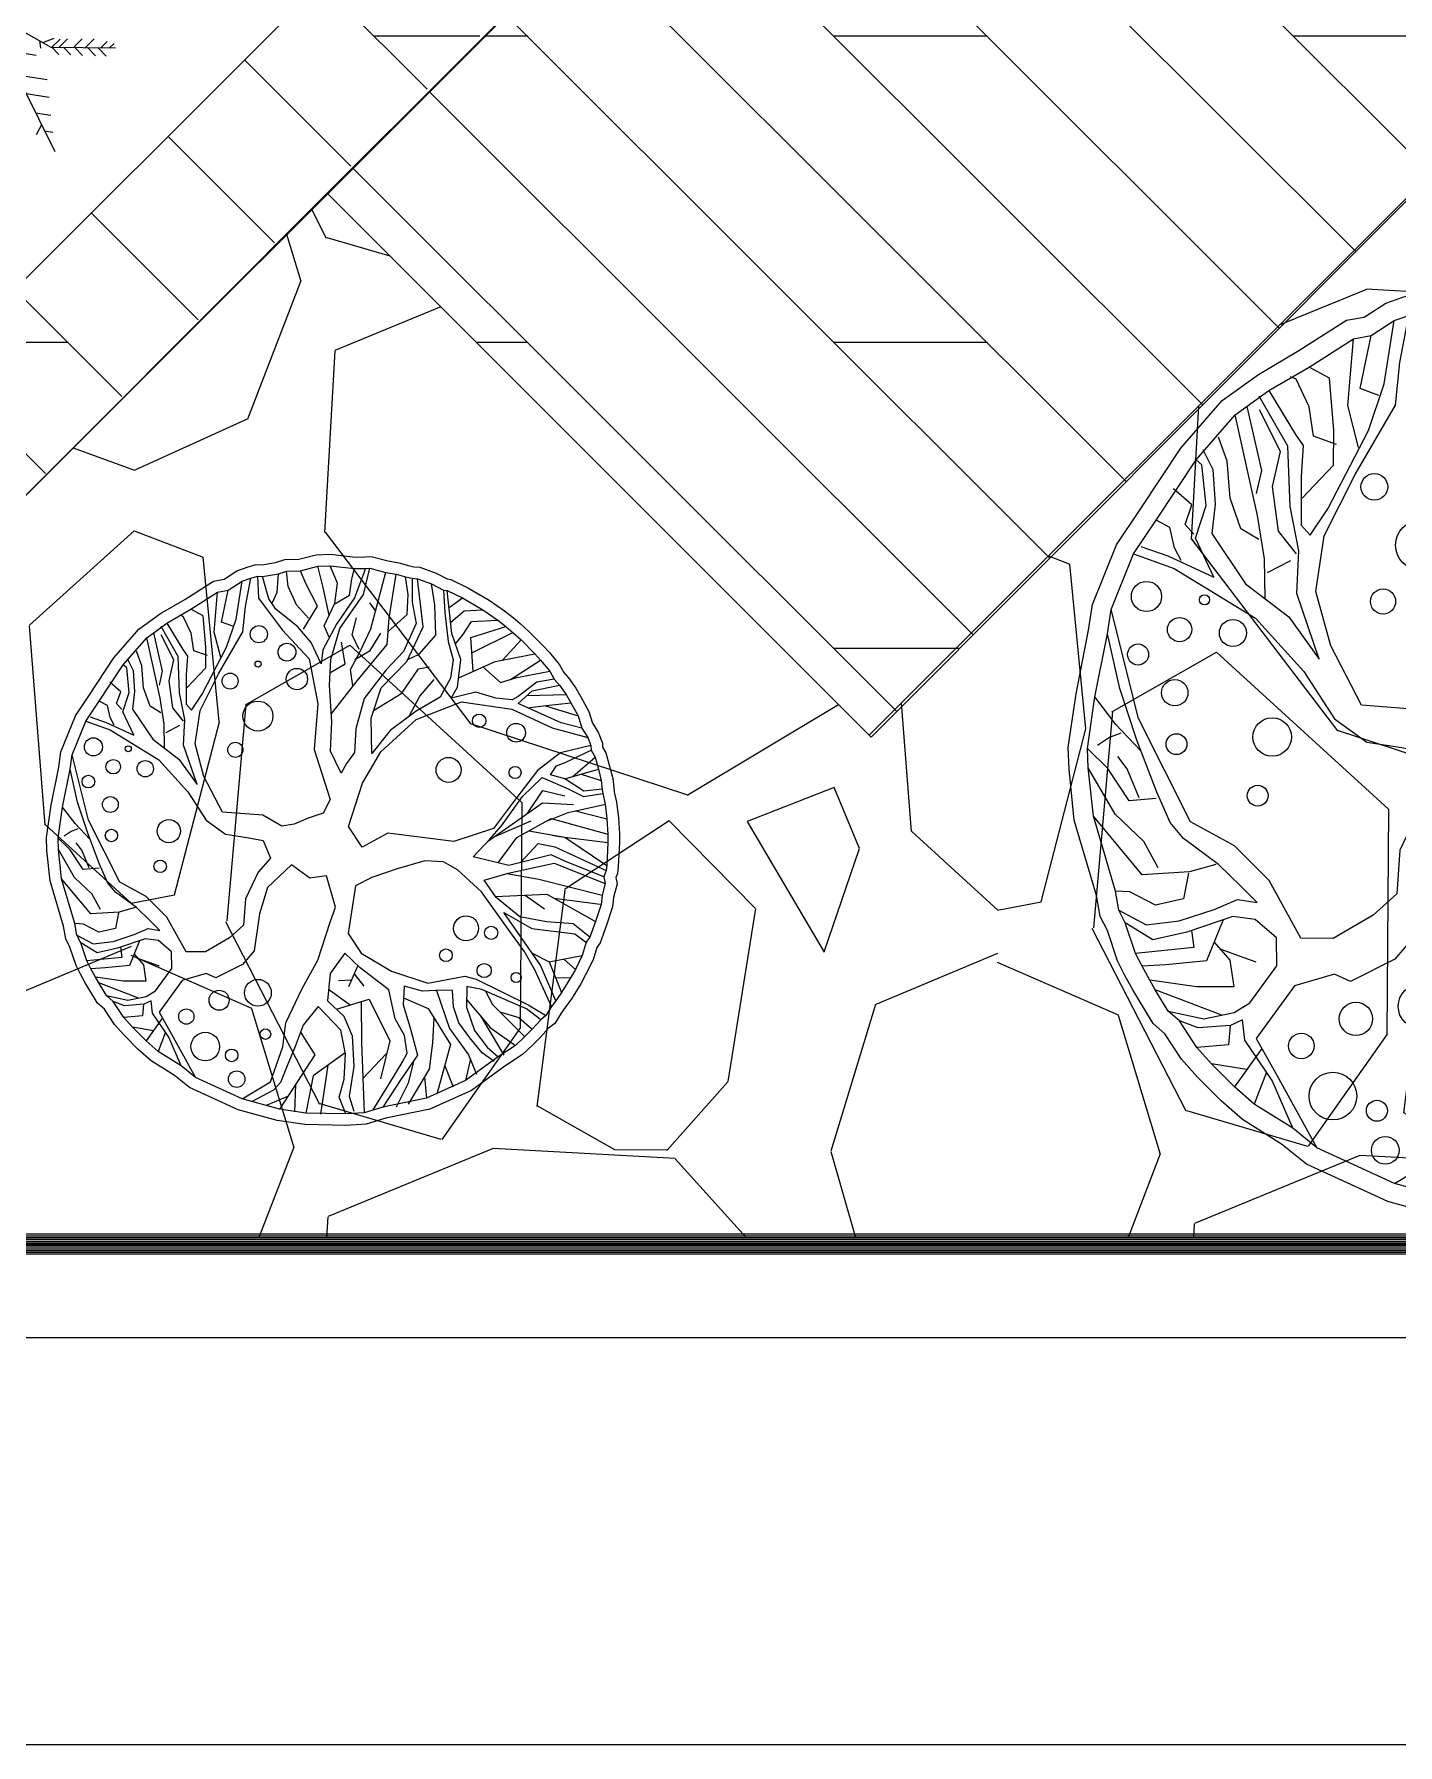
# Model space of a CAD drawing. Extents: x 58467 to 79089, y -33726 to -17391.
# Drawn here: x 75537.6 to 75617.5, y -21353 to -21252.6 of the extents above; entities that cross this region are included whole.
import ezdxf

# ---------------------------------------------------------------- set-up
doc = ezdxf.new("R2010")
doc.units = 0
doc.header["$LTSCALE"] = 100
doc.linetypes.add('HIDDEN2', pattern=[0.1875, 0.125, -0.0625])
for name, color, linetype in [('3-cam', 4, 'Continuous'), ('BA_elev4', 252, 'Continuous'), ('BA_env_landscp', 84, 'Continuous'), ('BA_mat_timber', 44, 'Continuous'), ('DTR', 24, 'Continuous'), ('Kompozit', 122, 'Continuous')]:
    doc.layers.add(name, color=color, linetype=linetype)
pattern_1 = [(135.014626, (32883.7307, 12448.2046), (-4.4889817, -4.49127415), []), (180.014626, (32883.73, 12448.205), (0.004585, -17.9604994), [8.980256, -17.960512])]

# ---------------------------------------------------------------- blocks, each defined once
blk = doc.blocks.new('A$C56216D09')
at = {"layer": '3-cam'}
for p, q in [((2046.01, -2688.48, 1.31), (703.98, -2688.48, 1.31)), ((703.5, -2689.63, 1.31), (2046.01, -2689.63, 1.31)), ((703.71, -2689.13, 1.31), (2045.96, -2689.13, 1.31)), ((703.77, -2688.98, 1.31), (2045.96, -2688.98, 1.31))]:
    blk.add_line(p, q, dxfattribs=at)
at = {"layer": '3-cam', "color": 1, "linetype": 'HIDDEN2', "ltscale": 5, "const_width": 0.152, "elevation": 1.31}
blk.add_lwpolyline([(703.74, -2689.06), (2045.96, -2689.06)], dxfattribs=at)
at = {"layer": 'DTR', "color": 252}
for p, q in [((703.9, -2688.68, 1.31), (2046.01, -2688.68, 1.31)), ((703.94, -2688.58, 1.31), (2046.01, -2688.58, 1.31)), ((703.54, -2689.53, 1.31), (2046.01, -2689.53, 1.31)), ((703.59, -2689.43, 1.31), (2046.01, -2689.43, 1.31)), ((703.63, -2689.33, 1.31), (2046.01, -2689.33, 1.31)), ((703.67, -2689.23, 1.31), (2046.01, -2689.23, 1.31)), ((703.81, -2688.88, 1.31), (2046.01, -2688.88, 1.31)), ((703.86, -2688.78, 1.31), (2046.01, -2688.78, 1.31))]:
    blk.add_line(p, q, dxfattribs=at)
at = {"layer": 'Kompozit', "elevation": 1.31}
for points in [[(92.26, -341.61), (104.14, -341.61), (103.94, -2132.48), (690.1, -2718.42), (2061.01, -2718.42), (2061.01, -2671.53)], [(127.84, -341.61), (127.84, -2122.71), (700.13, -2694.53), (2046.01, -2694.53), (2046.01, -2671.53)]]:
    blk.add_lwpolyline(points, dxfattribs=at)
blk = doc.blocks.new('MAVİ SEDİR')
for p, q in [((216047.8, 56268.6), (216078.1, 56298.1)), ((216064, 56284.3), (216064, 56292.4)), ((216070, 56290.1), (216077.6, 56289.9)), ((216071.2, 56291.3), (216071.2, 56297.2)), ((216075.3, 56295.3), (216075.3, 56299.5)), ((216051.8, 56272.4), (216051.8, 56280.1)), ((216058.4, 56278.9), (216058.5, 56286.8)), ((216059, 56279.5), (216066.2, 56279.3)), ((216065, 56285.3), (216072.4, 56285.1)), ((215999.9, 56255.3), (216047.8, 56268.6)), ((216042, 56267), (216045.2, 56274.3)), ((216048.3, 56269.1), (216048.4, 56276.6)), ((216048.3, 56269.1), (216055, 56268.9)), ((216053.7, 56274.3), (216060.6, 56274.2)), ((216027.8, 56245.9), (216044.7, 56258.1)), ((216039.5, 56266.3), (216043.6, 56263.4)), ((216044.9, 56240.1), (216061.2, 56251.9)), ((216057.9, 56235.7), (216070.2, 56244.6)), ((216071.1, 56231.2), (216079.3, 56237.2)), ((216079.4, 56228.5), (216081.5, 56221.3)), ((216083.5, 56227), (216088, 56230.2))]:
    blk.add_line(p, q)
blk.add_lwpolyline([(215733.4, 56289.9), (215942.3, 56274.7), (216097.8, 56222.2)])
blk = doc.blocks.new('buxus')
at = {"linetype": 'Continuous'}
for p, q in [((2909.65, 24934.95), (2909.49, 24936.44)), ((2911.36, 24935.23), (2910.85, 24936.49)), ((2913.06, 24934.84), (2912.54, 24936.93)), ((2914.46, 24935.27), (2913.75, 24936.98)), ((2915.85, 24935.7), (2916.12, 24936.69)), ((2917.18, 24936.72), (2916.12, 24933.83)), ((2916.99, 24934.16), (2917.62, 24936.74)), ((2904.55, 24931.75), (2905.14, 24935.46)), ((2905.47, 24932.99), (2905.99, 24935.75)), ((2906.63, 24935.94), (2906.75, 24933.79)), ((2907.74, 24933.75), (2907.13, 24935.91)), ((2908.58, 24934.38), (2908.69, 24936.19)), ((2915.64, 24934.11), (2915.85, 24935.7)), ((2917.73, 24930.8), (2919.18, 24936.35)), ((2919.5, 24931.85), (2920.18, 24936.16)), ((2921.38, 24934.17), (2921.12, 24935.89)), ((2921.74, 24935.76), (2921.76, 24933.43)), ((2922.84, 24930.99), (2922.27, 24935.71)), ((2902.42, 24930.47), (2902.75, 24934.39)), ((2903.14, 24931.47), (2903.79, 24934.58)), ((2910.44, 24933.17), (2909.65, 24934.95)), ((2912.5, 24933.02), (2911.36, 24935.23)), ((2913.65, 24932.16), (2913.06, 24934.84)), ((2914.21, 24933.31), (2914.46, 24935.27)), ((2923.98, 24933.14), (2923.64, 24935.21)), ((2924.81, 24934.59), (2924.96, 24932.42)), ((2925.64, 24930.34), (2925.19, 24934.54)), ((2906.75, 24933.79), (2909.04, 24930.71)), ((2908.45, 24932.72), (2907.74, 24933.75)), ((2908.09, 24933.31), (2908.58, 24934.38)), ((2914.14, 24933.23), (2915.64, 24934.11)), ((2916.12, 24933.83), (2914.35, 24931.28)), ((2914.7, 24930.84), (2916.99, 24934.16)), ((2921.28, 24932.21), (2921.38, 24934.17)), ((2921.76, 24933.43), (2922.13, 24931.34)), ((2925.37, 24932.88), (2926.67, 24933.83)), ((2901.34, 24932.08), (2900.14, 24932.72)), ((2905.21, 24930.5), (2905.47, 24932.99)), ((2910.6, 24930.99), (2908.45, 24932.72)), ((2911.64, 24931.86), (2910.44, 24933.17)), ((2911.15, 24930.79), (2912.5, 24933.02)), ((2913.16, 24931.09), (2914.21, 24933.31)), ((2918.22, 24932.55), (2917.61, 24933.35)), ((2924.06, 24930.2), (2923.98, 24933.14)), ((2924.96, 24932.42), (2925.26, 24929.57)), ((2925.52, 24931.45), (2926.84, 24932.56)), ((2926.84, 24932.56), (2928.67, 24932.65)), ((2899.38, 24932.01), (2899.06, 24932.15)), ((2900.15, 24930.39), (2899.38, 24932.01)), ((2901.59, 24929.01), (2901.34, 24932.08)), ((2904.24, 24931.06), (2903.14, 24931.47)), ((2903.63, 24929.01), (2904.55, 24931.75)), ((2915.9, 24930.21), (2916.33, 24931.88)), ((2919.32, 24929.28), (2919.5, 24931.85)), ((2919.35, 24930.48), (2921.28, 24932.21)), ((2926.71, 24930.23), (2927.55, 24931.54)), ((2927.55, 24931.54), (2930.11, 24931.64)), ((2897.37, 24926.67), (2896.52, 24930.41)), ((2898.89, 24928.09), (2897.22, 24931.03)), ((2897.78, 24931.35), (2899.34, 24928.78)), ((2900.41, 24928.67), (2900.15, 24930.39)), ((2903.05, 24928.01), (2902.42, 24930.47)), ((2902.84, 24926.42), (2905.21, 24930.5)), ((2909.04, 24930.71), (2911.68, 24927.87)), ((2911.9, 24929.46), (2910.6, 24930.99)), ((2914.35, 24931.28), (2913.03, 24928.75)), ((2913.65, 24929.98), (2913.16, 24931.09)), ((2913.81, 24927.8), (2914.7, 24930.84)), ((2916.67, 24928.58), (2917.73, 24930.8)), ((2917.65, 24928.69), (2918.68, 24930.38)), ((2922.13, 24931.34), (2920.91, 24928.59)), ((2921.24, 24927.62), (2922.84, 24930.99)), ((2927.49, 24929.95), (2930.91, 24931.02)), ((2927.6, 24928.45), (2931.58, 24930.46)), ((2897.12, 24924.03), (2895.82, 24929.93)), ((2898.47, 24927.77), (2897.23, 24930.21)), ((2912.87, 24927.39), (2911.9, 24929.46)), ((2915.21, 24927.4), (2914.84, 24929.49)), ((2916.58, 24928.8), (2915.9, 24930.21)), ((2922.45, 24928.34), (2924.06, 24930.2)), ((2925.26, 24929.57), (2925.76, 24927.78)), ((2926.51, 24927.81), (2925.64, 24930.34)), ((2925.98, 24929.33), (2926.71, 24930.23)), ((2927.73, 24926.67), (2927.49, 24929.95)), ((2930.62, 24927.78), (2932.39, 24929.73)), ((2895.35, 24927.2), (2894.83, 24928.61)), ((2899.34, 24928.78), (2899.79, 24928.12)), ((2901.75, 24928.19), (2900.41, 24928.67)), ((2901.24, 24924.41), (2903.63, 24929.01)), ((2901.58, 24926.98), (2901.59, 24929.01)), ((2913.03, 24928.75), (2912.87, 24927.39)), ((2915.73, 24926.82), (2916.67, 24928.58)), ((2916.15, 24927.81), (2917.65, 24928.69)), ((2916.37, 24925.71), (2919.32, 24929.28)), ((2920.91, 24928.59), (2919.21, 24926.79)), ((2929.85, 24927.63), (2933.73, 24928.38)), ((2893.92, 24927.9), (2894.5, 24926.72)), ((2898, 24925.72), (2898.47, 24927.77)), ((2899.03, 24924.55), (2898.89, 24928.09)), ((2899.79, 24928.12), (2899.68, 24926.31)), ((2911.68, 24927.87), (2912.53, 24923.47)), ((2913.69, 24925.31), (2913.81, 24927.8)), ((2913.72, 24926.52), (2915.21, 24927.4)), ((2918.71, 24925.05), (2921.24, 24927.62)), ((2921.32, 24927.8), (2922.45, 24928.34)), ((2925.76, 24927.78), (2925.49, 24925.97)), ((2926.19, 24925.09), (2926.51, 24927.81)), ((2926.3, 24926.01), (2929.85, 24927.63)), ((2931.35, 24925.85), (2934.31, 24927.74)), ((2893.86, 24927), (2893.53, 24927.29)), ((2894.11, 24924.6), (2893.86, 24927)), ((2894.5, 24926.72), (2894.63, 24924.69)), ((2895.51, 24925.03), (2895.35, 24927.2)), ((2897.06, 24925.31), (2897.37, 24926.67)), ((2899.74, 24925.03), (2901.58, 24926.98)), ((2901.03, 24922.82), (2902.84, 24926.42)), ((2915.97, 24925.25), (2915.73, 24926.82)), ((2919.21, 24926.79), (2917.08, 24924.01)), ((2920.73, 24924.52), (2922.37, 24926.91)), ((2922.37, 24926.91), (2923.41, 24927.1)), ((2928.67, 24927.09), (2930.38, 24925.55)), ((2931.99, 24926.06), (2935.2, 24926.66)), ((2893.28, 24924.65), (2892.2, 24925.58)), ((2898.36, 24923.1), (2898, 24925.72)), ((2899.68, 24926.31), (2899.68, 24923.45)), ((2913.85, 24922.46), (2916.37, 24925.71)), ((2922.5, 24924.21), (2923.92, 24925.84)), ((2925.49, 24925.97), (2924.48, 24924.13)), ((2930.38, 24925.55), (2931.99, 24926.06)), ((2933.92, 24925.6), (2932.11, 24924.18)), ((2935.63, 24925.89), (2933.92, 24925.6)), ((2892.87, 24923.5), (2893.28, 24924.65)), ((2893.48, 24922.7), (2894.11, 24924.6)), ((2894.63, 24924.69), (2894.44, 24922.96)), ((2896.15, 24923.24), (2895.51, 24925.03)), ((2899.54, 24921.94), (2899.03, 24924.55)), ((2900.2, 24922.87), (2901.24, 24924.41)), ((2913.92, 24921.71), (2913.69, 24925.31)), ((2917.74, 24922.08), (2918.71, 24925.05)), ((2917.99, 24922.84), (2920.73, 24924.52)), ((2925.55, 24924.02), (2926.19, 24925.09)), ((2927.98, 24924.63), (2925.55, 24924.02)), ((2929.93, 24924.03), (2927.98, 24924.63)), ((2932.1, 24923.5), (2933.48, 24924.76)), ((2932.96, 24924.29), (2936.79, 24924.39)), ((2933.48, 24924.76), (2936.15, 24925.3)), ((2891.98, 24923.32), (2891.18, 24923.74)), ((2893.39, 24922.92), (2892.87, 24923.5)), ((2897.54, 24921.49), (2897.12, 24924.03)), ((2899.68, 24923.45), (2900.2, 24922.87)), ((2912.53, 24923.47), (2912.17, 24919.01)), ((2917.08, 24924.01), (2916.26, 24921.04)), ((2921.47, 24922.27), (2922.5, 24924.21)), ((2924.48, 24924.13), (2922.13, 24922.76)), ((2922.14, 24921.94), (2926.57, 24923.68)), ((2926.57, 24923.68), (2931.48, 24922.95)), ((2931.54, 24923.86), (2929.93, 24924.03)), ((2932.11, 24924.18), (2931.54, 24923.86)), ((2936.31, 24921.62), (2932.1, 24923.5)), ((2934.85, 24923.3), (2937.27, 24923.59)), ((2892.26, 24922.13), (2891.98, 24923.32)), ((2894.56, 24920.41), (2893.48, 24922.7)), ((2894.44, 24922.96), (2896.41, 24920.02)), ((2897.2, 24922.61), (2896.15, 24923.24)), ((2899.4, 24921.78), (2898.36, 24923.1)), ((2900.54, 24919.57), (2901.03, 24922.82)), ((2922.13, 24922.76), (2919.61, 24920.87)), ((2931.48, 24922.95), (2935.45, 24921.14)), ((2933.04, 24923.09), (2934.85, 24923.3)), ((2934.77, 24923.29), (2937.97, 24922.29)), ((2889.86, 24921.78), (2892.24, 24920.92)), ((2890.29, 24922.2), (2891.86, 24921.66)), ((2891.86, 24921.66), (2894.56, 24920.41)), ((2892.64, 24921.39), (2892.26, 24922.13)), ((2897.56, 24919.16), (2897.54, 24921.49)), ((2897.71, 24920.67), (2899.07, 24921.39)), ((2899.42, 24919.45), (2899.54, 24921.94)), ((2913.77, 24918.85), (2913.92, 24921.71)), ((2917.81, 24918.62), (2917.74, 24922.08)), ((2918.69, 24918.8), (2922.14, 24921.94)), ((2938.33, 24921.1), (2936.31, 24921.62)), ((2892.24, 24920.92), (2897, 24918.01)), ((2916.26, 24921.04), (2916.13, 24918.71)), ((2919.61, 24920.87), (2917.81, 24918.62)), ((2935.45, 24921.14), (2938.93, 24920.18)), ((2896.41, 24920.02), (2898.96, 24918.08)), ((2900.74, 24915.59), (2899.42, 24919.45)), ((2901.41, 24916.37), (2900.54, 24919.57)), ((2939.22, 24919.41), (2936.24, 24918.69)), ((2890.14, 24912.12), (2888.54, 24918.5)), ((2912.17, 24919.01), (2913.75, 24914.11)), ((2914.83, 24916.71), (2913.77, 24918.85)), ((2916.13, 24918.71), (2915.34, 24917.63)), ((2916.9, 24915.73), (2918.69, 24918.8)), ((2936.24, 24918.69), (2934.01, 24916.95)), ((2936.72, 24917.73), (2939.24, 24918.95)), ((2897, 24918.01), (2899.83, 24914.88)), ((2898.96, 24918.08), (2900.74, 24915.59)), ((2915.34, 24917.63), (2914.83, 24916.71)), ((2935.26, 24916.55), (2935.85, 24917.4)), ((2935.85, 24917.4), (2936.72, 24917.73)), ((2937.44, 24916.37), (2939.62, 24918.25)), ((2889.05, 24913.88), (2888.33, 24917.09)), ((2903.22, 24912.9), (2901.41, 24916.37)), ((2934.01, 24916.95), (2931.55, 24913.78)), ((2936.66, 24916.15), (2935.26, 24916.55)), ((2936.66, 24916.15), (2939.96, 24917.09)), ((2938.26, 24916.61), (2940.23, 24915.99)), ((2915.54, 24911.47), (2916.9, 24915.73)), ((2932.54, 24914.42), (2934.46, 24916.29)), ((2934.46, 24916.29), (2936.99, 24915.18)), ((2938.53, 24914.94), (2936.66, 24916.15)), ((2899.83, 24914.88), (2901.64, 24912.09)), ((2930.49, 24911.56), (2932.54, 24914.42)), ((2932.98, 24912.74), (2934.51, 24915.02)), ((2934.51, 24915.02), (2936.68, 24914.49)), ((2936.99, 24915.18), (2938.51, 24914.41)), ((2938.51, 24914.41), (2940.37, 24914.7)), ((2940.32, 24915.15), (2938.53, 24914.94)), ((2888.82, 24911.77), (2887.59, 24913.38)), ((2890.05, 24910.84), (2889.05, 24913.88)), ((2913.75, 24914.11), (2913.05, 24912.8)), ((2929.13, 24910.01), (2934.49, 24913.81)), ((2931.55, 24913.78), (2929.69, 24911.3)), ((2934.49, 24913.81), (2937.53, 24913.62)), ((2937.01, 24912.85), (2940.64, 24913.68)), ((2907.18, 24912.59), (2903.22, 24912.9)), ((2909.03, 24911.53), (2907.18, 24912.59)), ((2913.05, 24912.8), (2911.59, 24912.3)), ((2934.73, 24911.93), (2937.01, 24912.85)), ((2937.73, 24913.01), (2940.79, 24912.24)), ((2890.27, 24910.24), (2888.82, 24911.77)), ((2893.2, 24906.06), (2890.14, 24912.12)), ((2901.64, 24912.09), (2903.52, 24910.73)), ((2910.22, 24911.72), (2909.03, 24911.53)), ((2911.59, 24912.3), (2910.22, 24911.72)), ((2916.88, 24909.48), (2915.54, 24911.47)), ((2929.35, 24910.24), (2930.49, 24911.56)), ((2929.83, 24910.51), (2933.39, 24912.04)), ((2931.98, 24910.41), (2935.33, 24912.26)), ((2935.33, 24912.26), (2940.86, 24910.73)), ((2888.34, 24909.19), (2887.16, 24910.35)), ((2888.45, 24911), (2887.74, 24910.53)), ((2889.1, 24911.25), (2888.45, 24911)), ((2891.21, 24907.8), (2890.05, 24910.84)), ((2903.52, 24910.73), (2905.59, 24910.42)), ((2905.59, 24910.42), (2907.21, 24910.11)), ((2919.38, 24910.85), (2916.88, 24909.48)), ((2925.82, 24910.03), (2919.38, 24910.85)), ((2929.69, 24911.3), (2925.82, 24910.03)), ((2930.16, 24907.93), (2931.98, 24910.41)), ((2933.16, 24911.06), (2936.66, 24910.43)), ((2935.43, 24910.65), (2936.16, 24910.52)), ((2936.16, 24910.52), (2940.87, 24909.91)), ((2936.66, 24910.43), (2940.76, 24907.67)), ((2889.47, 24909.16), (2888.94, 24909.89)), ((2907.21, 24910.11), (2907.92, 24908.4)), ((2927.72, 24908.52), (2929.35, 24910.24)), ((2932.33, 24907.96), (2934.08, 24909.81)), ((2934.08, 24909.81), (2935.7, 24909.49)), ((2935.7, 24909.49), (2940.7, 24907.17)), ((2888.77, 24906.5), (2887.2, 24909.23)), ((2889.6, 24907.28), (2888.34, 24909.19)), ((2890.18, 24907.46), (2889.47, 24909.16)), ((2907.92, 24908.4), (2906.71, 24907.01)), ((2931.21, 24907.67), (2927.72, 24908.52)), ((2935.33, 24908.73), (2931.21, 24907.67)), ((2936.68, 24908.1), (2935.33, 24908.73)), ((2891.17, 24907.42), (2889.6, 24907.28)), ((2892, 24906.02), (2891.21, 24907.8)), ((2909.96, 24907.73), (2907.62, 24905.53)), ((2911.76, 24906.44), (2909.96, 24907.73)), ((2909.96, 24907.73), (2909.96, 24907.73)), ((2920.28, 24907.35), (2917.8, 24906.51)), ((2923, 24908.13), (2920.28, 24907.35)), ((2924.82, 24908.04), (2923, 24908.13)), ((2926.19, 24907.26), (2924.82, 24908.04)), ((2931.14, 24906.92), (2935.64, 24907.91)), ((2935.64, 24907.91), (2940.62, 24905.91)), ((2940.47, 24906.58), (2936.68, 24908.1)), ((2890.36, 24902.95), (2887.5, 24906.38)), ((2890.45, 24904.91), (2888.77, 24906.5)), ((2906.71, 24907.01), (2905.47, 24904.4)), ((2913.4, 24906.65), (2911.76, 24906.44)), ((2914.25, 24903.59), (2913.4, 24906.65)), ((2917.8, 24906.51), (2916.22, 24905.7)), ((2928.53, 24905.09), (2926.19, 24907.26)), ((2928.79, 24906.23), (2931.14, 24906.92)), ((2931.02, 24906.88), (2934.14, 24906.35)), ((2934.14, 24906.35), (2940.33, 24904.78)), ((2892.78, 24905.07), (2892, 24906.02)), ((2895.77, 24904.65), (2893.2, 24906.06)), ((2907.62, 24905.53), (2906.84, 24902.95)), ((2916.22, 24905.7), (2915.51, 24901.01)), ((2929.95, 24904.54), (2928.79, 24906.23)), ((2891.3, 24903.36), (2890.45, 24904.91)), ((2894.83, 24903.56), (2892.78, 24905.07)), ((2897.8, 24902.62), (2895.77, 24904.65)), ((2905.47, 24904.4), (2905.29, 24901.84)), ((2931.29, 24901.21), (2928.53, 24905.09)), ((2929.88, 24904.65), (2934.91, 24904.87)), ((2932.27, 24902.67), (2929.95, 24904.54)), ((2932.78, 24904.78), (2934.68, 24903.44)), ((2934.91, 24904.87), (2939.66, 24902.2)), ((2935.62, 24904.47), (2940.13, 24903.88)), ((2894.68, 24903.56), (2893.14, 24903.12)), ((2896.17, 24902.26), (2894.83, 24903.56)), ((2913.73, 24902.15), (2914.25, 24903.59)), ((2893.14, 24903.12), (2890.36, 24902.95)), ((2893.07, 24903.05), (2892.78, 24901.53)), ((2899.67, 24899.23), (2897.8, 24902.62)), ((2906.84, 24902.95), (2906.31, 24899.32)), ((2934.28, 24897.93), (2930.71, 24903.07)), ((2930.71, 24903.07), (2933.45, 24901.51)), ((2934.89, 24902.17), (2932.27, 24902.67)), ((2889.63, 24901.94), (2888.8, 24901.99)), ((2891.15, 24901.17), (2889.63, 24901.94)), ((2892.78, 24901.53), (2891.15, 24901.17)), ((2894.58, 24900.92), (2895.95, 24901.5)), ((2895.95, 24901.5), (2897.11, 24901.32)), ((2897.11, 24901.32), (2896.17, 24902.26)), ((2905.29, 24901.84), (2903.91, 24900.59)), ((2912.53, 24898.42), (2913.73, 24902.15)), ((2933.45, 24901.51), (2937.66, 24900.99)), ((2937.48, 24901.96), (2934.89, 24902.17)), ((2939.13, 24900.66), (2937.48, 24901.96)), ((2888.99, 24900.87), (2890.59, 24900.02)), ((2892.53, 24900.25), (2894.58, 24900.92)), ((2895.68, 24900.51), (2892.98, 24899.59)), ((2895.1, 24900.31), (2894.14, 24897.9)), ((2896.98, 24900.33), (2895.68, 24900.51)), ((2898.23, 24899.25), (2896.98, 24900.33)), ((2903.91, 24900.59), (2901.56, 24899.22)), ((2915.51, 24901.01), (2916.77, 24899.1)), ((2932.7, 24899.3), (2931.29, 24901.21)), ((2937.66, 24900.99), (2938.81, 24900.13)), ((2890.99, 24899.13), (2889.37, 24900.13)), ((2890.59, 24900.02), (2892.53, 24900.25)), ((2892.98, 24899.59), (2890.99, 24899.13)), ((2893.25, 24899.68), (2893.38, 24898.69)), ((2906.31, 24899.32), (2905.17, 24898)), ((2933.73, 24897.46), (2932.7, 24899.3)), ((2893.38, 24898.69), (2889.96, 24898.34)), ((2894.58, 24898.99), (2895.5, 24897.95)), ((2894.92, 24898.6), (2897.02, 24897.85)), ((2898.26, 24897.6), (2898.23, 24899.25)), ((2901.56, 24899.22), (2899.67, 24899.23)), ((2911.01, 24895.65), (2912.53, 24898.42)), ((2915.18, 24899.11), (2913.73, 24897.11)), ((2916.69, 24897.67), (2915.18, 24899.11)), ((2916.77, 24899.1), (2919.75, 24897.33)), ((2933.48, 24899.09), (2935.15, 24898.26)), ((2935.15, 24898.26), (2938.37, 24898.86)), ((2936.56, 24898.52), (2937.7, 24897.51)), ((2891.75, 24897.66), (2890.35, 24897.58)), ((2894.14, 24897.9), (2891.75, 24897.66)), ((2895.5, 24897.95), (2895.74, 24896.37)), ((2896.67, 24895.43), (2898.26, 24897.6)), ((2905.17, 24898), (2902.58, 24896.7)), ((2916.46, 24897.89), (2915.53, 24895.82)), ((2919.49, 24895.51), (2916.69, 24897.67)), ((2919.75, 24897.33), (2923.28, 24896.18)), ((2935.36, 24893.88), (2933.73, 24897.46)), ((2935.78, 24894.45), (2934.28, 24897.93)), ((2935.15, 24898.26), (2936.36, 24895.27)), ((2893.55, 24896.37), (2890.8, 24896.77)), ((2895.74, 24896.37), (2893.55, 24896.37)), ((2899.29, 24896.43), (2897.04, 24893.34)), ((2901.63, 24897.12), (2899.29, 24896.43)), ((2902.58, 24896.7), (2901.63, 24897.12)), ((2913.73, 24897.11), (2913.48, 24894.46)), ((2915.82, 24896.47), (2914.56, 24896.39)), ((2916.09, 24897.07), (2917.04, 24895.87)), ((2923.28, 24896.18), (2926.91, 24896.84)), ((2926.91, 24896.84), (2928, 24896.57)), ((2928, 24896.57), (2933.1, 24894.05)), ((2935.77, 24896.73), (2937.24, 24896.69)), ((2895.02, 24894.72), (2891.13, 24896.2)), ((2895.75, 24894.87), (2896.67, 24895.43)), ((2909.4, 24892.29), (2911.01, 24895.65)), ((2913.59, 24895.6), (2915.71, 24894.04)), ((2920.1, 24892.67), (2919.49, 24895.51)), ((2920.97, 24895.87), (2920.86, 24894.06)), ((2922.75, 24895.4), (2920.97, 24895.87)), ((2924.71, 24895.48), (2922.75, 24895.4)), ((2924.12, 24895.45), (2925.41, 24891.74)), ((2925.7, 24895.44), (2924.71, 24895.48)), ((2925.79, 24893.86), (2925.7, 24895.44)), ((2927.09, 24895.86), (2927.08, 24893.83)), ((2928.56, 24895.54), (2927.09, 24895.86)), ((2931.33, 24894.36), (2928.56, 24895.54)), ((2928.92, 24895.39), (2929.62, 24894.08)), ((2891.88, 24894.96), (2893.97, 24894.51)), ((2893.65, 24893.97), (2892.55, 24894.38)), ((2893.97, 24894.51), (2895.75, 24894.87)), ((2896.25, 24894.44), (2895.53, 24894.11)), ((2896.37, 24893.24), (2896.25, 24894.44)), ((2913.48, 24894.46), (2915.08, 24892.94)), ((2914.36, 24893.63), (2917.55, 24894.61)), ((2916.77, 24894.37), (2916.79, 24890.37)), ((2917.55, 24894.61), (2919.56, 24890.55)), ((2920.9, 24894.75), (2923.31, 24893.69)), ((2927.08, 24894.59), (2929.41, 24891.81)), ((2932.92, 24893.67), (2931.33, 24894.36)), ((2895.53, 24894.11), (2893.65, 24893.97)), ((2895.52, 24894.11), (2895.42, 24892.98)), ((2897.04, 24893.34), (2898.25, 24891.2)), ((2912.56, 24893.9), (2911.09, 24892.05)), ((2914.77, 24891.58), (2912.56, 24893.9)), ((2920.86, 24894.06), (2921.55, 24891.82)), ((2923.31, 24893.69), (2925.5, 24890.16)), ((2926.33, 24892.3), (2925.79, 24893.86)), ((2927.08, 24893.83), (2927.85, 24891.53)), ((2929.62, 24894.08), (2932.76, 24890.94)), ((2930.33, 24893.37), (2932.17, 24892.81)), ((2934.32, 24892.59), (2932.92, 24893.67)), ((2933.1, 24894.05), (2934.72, 24893.06)), ((2895.42, 24892.98), (2893.57, 24892.82)), ((2897.37, 24892.77), (2895.77, 24890.52)), ((2897.98, 24890.89), (2896.37, 24893.24)), ((2909.12, 24889.94), (2909.4, 24892.29)), ((2915.08, 24892.94), (2915.89, 24891.02)), ((2921.02, 24891.05), (2920.1, 24892.67)), ((2923.88, 24892.77), (2923.75, 24890.33)), ((2927.39, 24890.83), (2926.33, 24892.3)), ((2928.42, 24892.99), (2930.71, 24889.14)), ((2932.17, 24892.81), (2933.49, 24891.68)), ((2896.48, 24891.52), (2894.43, 24891.86)), ((2897.65, 24891.37), (2896.93, 24889.5)), ((2911.09, 24892.05), (2910.32, 24889.99)), ((2910.84, 24891.38), (2912.23, 24889.15)), ((2915.24, 24889.26), (2914.77, 24891.58)), ((2921.55, 24891.82), (2922.28, 24889.14)), ((2925.41, 24891.74), (2927.27, 24889.17)), ((2927.85, 24891.53), (2929.08, 24889.92)), ((2929.41, 24891.81), (2931.84, 24890.09)), ((2899.19, 24888.08), (2897.98, 24890.89)), ((2898.25, 24891.2), (2900.6, 24886.94)), ((2915.89, 24891.02), (2916.05, 24888.01)), ((2916.79, 24890.37), (2917.06, 24883.5)), ((2919.56, 24890.55), (2918.67, 24886.83)), ((2921.28, 24889.33), (2921.02, 24891.05)), ((2923.75, 24890.33), (2923.41, 24887.76)), ((2928.61, 24889.37), (2927.39, 24890.83)), ((2907.9, 24886.51), (2909.12, 24889.94)), ((2910.32, 24889.99), (2909.55, 24888.08)), ((2915.22, 24889.37), (2912.07, 24887.12)), ((2915.12, 24886.78), (2915.24, 24889.26)), ((2919.26, 24889.29), (2916.93, 24886.84)), ((2920.77, 24888.41), (2921.28, 24889.33)), ((2925.5, 24890.16), (2924.18, 24885.32)), ((2929.76, 24888.51), (2928.61, 24889.37)), ((2929.08, 24889.92), (2930.16, 24888.98)), ((2912.23, 24889.15), (2908.79, 24883.85)), ((2919.49, 24886.26), (2920.77, 24888.41)), ((2922.28, 24889.14), (2920.58, 24886.67)), ((2921.93, 24888.64), (2921.36, 24886.4)), ((2927.44, 24888.78), (2926.97, 24886.65)), ((2927.27, 24889.17), (2928.05, 24887.28)), ((2909.55, 24888.08), (2908.88, 24886.47)), ((2913.51, 24888.15), (2912.8, 24883.36)), ((2916.05, 24888.01), (2915.6, 24885.14)), ((2923.41, 24887.76), (2921.35, 24884.35)), ((2924.94, 24888.1), (2925.76, 24886.03)), ((2905.16, 24884.85), (2907.9, 24886.51)), ((2908.88, 24886.47), (2908.21, 24885.7)), ((2910.37, 24886.28), (2910.25, 24883.6)), ((2912.07, 24887.12), (2911.36, 24883.47)), ((2914.63, 24885.03), (2915.12, 24886.78)), ((2917.93, 24883.79), (2919.49, 24886.26)), ((2920.58, 24886.67), (2918.89, 24884.06)), ((2921.36, 24886.4), (2920.19, 24884.05)), ((2922.97, 24887.03), (2923.14, 24884.92)), ((2908.21, 24885.7), (2906.06, 24884.57)), ((2909.59, 24885.08), (2907.41, 24884.17)), ((2915.26, 24883.4), (2914.63, 24885.03)), ((2915.6, 24885.14), (2916.06, 24883.65))]:
    blk.add_line(p, q, dxfattribs=at)
blk.add_lwpolyline([(2907.07, 24937.05), (2908.41, 24937.29), (2909.3, 24937.57), (2910.69, 24937.62), (2912.38, 24938.04), (2913.79, 24938.11), (2916.17, 24937.82), (2917.13, 24937.86), (2917.75, 24937.88), (2919.42, 24937.44), (2920.44, 24937.26), (2921.39, 24936.99), (2921.91, 24936.88), (2922.52, 24936.82), (2924.1, 24936.25), (2925.17, 24935.69), (2925.53, 24935.63), (2927.21, 24934.83), (2929.29, 24933.6), (2930.79, 24932.56), (2931.62, 24931.91), (2932.32, 24931.32), (2933.17, 24930.55), (2934.55, 24929.16), (2935.17, 24928.48), (2936.14, 24927.3), (2936.56, 24926.55), (2937.04, 24926.01), (2937.74, 24925.01), (2938.25, 24924.15), (2939.02, 24922.73), (2939.37, 24921.58), (2939.94, 24920.7), (2940.35, 24919.64), (2940.36, 24919.25), (2940.67, 24918.69), (2941.05, 24917.39), (2941.35, 24916.19), (2941.46, 24915.27), (2941.49, 24914.88), (2941.72, 24913.87), (2941.92, 24912.34), (2942, 24910.76), (2942, 24909.89), (2941.88, 24907.59), (2941.81, 24906.9), (2941.65, 24906.49), (2941.78, 24905.89), (2941.44, 24904.56), (2941.32, 24903.62), (2940.74, 24901.84), (2940.14, 24900.13), (2939.79, 24899.65), (2939.43, 24898.44), (2938.7, 24896.98), (2938.22, 24896.11), (2937.31, 24894.65), (2936.7, 24893.79), (2936.3, 24893.25), (2935.69, 24892.24), (2935.09, 24891.76), (2934.31, 24890.9), (2933.55, 24890.13), (2932.55, 24889.2), (2930.81, 24888.05), (2927.55, 24885.67), (2923.49, 24883.84), (2919.17, 24882.96), (2917.26, 24882.38), (2915.28, 24882.26), (2911.27, 24882.34), (2908.56, 24882.74), (2904.77, 24883.78), (2900, 24885.97), (2898.53, 24887.15), (2896.25, 24888.59), (2894.99, 24889.69), (2893.6, 24891.08), (2892.67, 24892.13), (2891.69, 24893.62), (2891.01, 24894.22), (2890.16, 24895.62), (2889.82, 24896.2), (2889.35, 24897.05), (2888.91, 24897.91), (2888.32, 24899.69), (2887.9, 24900.5), (2887.69, 24901.73), (2886.38, 24906.16), (2886.07, 24909.15), (2886.02, 24910.41), (2886.48, 24913.57), (2887.22, 24917.29), (2887.44, 24918.8), (2888.86, 24922.31), (2890.24, 24924.37), (2892.62, 24927.97), (2895.05, 24930.77), (2897.17, 24932.3), (2899.55, 24933.69), (2902.33, 24935.47), (2903.37, 24935.66), (2904.64, 24936.48), (2905.64, 24936.83), (2906.5, 24937.09)], close=True, dxfattribs=at)
blk.add_lwpolyline([(2907.13, 24935.91), (2908.69, 24936.19), (2909.49, 24936.44), (2910.85, 24936.49), (2912.55, 24936.92), (2913.75, 24936.98), (2916.12, 24936.69), (2917.18, 24936.72), (2917.62, 24936.74), (2919.18, 24936.33), (2920.18, 24936.16), (2921.12, 24935.89), (2921.74, 24935.76), (2922.27, 24935.71), (2923.64, 24935.21), (2924.81, 24934.59), (2925.19, 24934.54), (2926.67, 24933.83), (2928.67, 24932.65), (2930.11, 24931.64), (2930.91, 24931.02), (2931.58, 24930.46), (2932.39, 24929.73), (2933.73, 24928.38), (2934.31, 24927.74), (2935.2, 24926.66), (2935.63, 24925.89), (2936.15, 24925.3), (2936.79, 24924.39), (2937.27, 24923.59), (2937.97, 24922.29), (2938.33, 24921.1), (2938.93, 24920.18), (2939.22, 24919.41), (2939.24, 24918.95), (2939.62, 24918.25), (2939.96, 24917.09), (2940.23, 24915.99), (2940.33, 24915.15), (2940.37, 24914.7), (2940.6, 24913.67), (2940.79, 24912.24), (2940.86, 24910.73), (2940.87, 24909.91), (2940.76, 24907.67), (2940.7, 24907.17), (2940.47, 24906.58), (2940.62, 24905.91), (2940.33, 24904.78), (2940.21, 24903.87), (2939.66, 24902.2), (2939.13, 24900.66), (2938.76, 24900.17), (2938.37, 24898.86), (2937.7, 24897.51), (2937.24, 24896.69), (2936.36, 24895.27), (2935.78, 24894.45), (2935.36, 24893.88), (2934.83, 24893), (2934.32, 24892.59), (2933.49, 24891.68), (2932.76, 24890.95), (2931.84, 24890.09), (2930.16, 24888.98), (2926.97, 24886.65), (2923.14, 24884.92), (2918.89, 24884.06), (2917.06, 24883.5), (2915.26, 24883.4), (2911.36, 24883.47), (2908.79, 24883.85), (2905.16, 24884.85), (2900.6, 24886.94), (2899.19, 24888.08), (2896.93, 24889.5), (2895.77, 24890.52), (2894.43, 24891.86), (2893.57, 24892.82), (2892.55, 24894.38), (2891.88, 24894.96), (2891.13, 24896.2), (2890.8, 24896.77), (2890.35, 24897.58), (2889.96, 24898.34), (2889.37, 24900.13), (2888.99, 24900.87), (2888.8, 24901.99), (2887.5, 24906.38), (2887.2, 24909.23), (2887.16, 24910.35), (2887.59, 24913.38), (2888.33, 24917.09), (2888.54, 24918.5), (2889.86, 24921.78), (2891.18, 24923.74), (2893.53, 24927.29), (2895.82, 24929.93), (2897.78, 24931.35), (2900.14, 24932.72), (2902.75, 24934.39), (2903.79, 24934.58), (2905.14, 24935.46), (2905.99, 24935.75), (2906.63, 24935.94), (2907.13, 24935.91)], dxfattribs=at)
for centre, radius in [((2906.78, 24930.28), 0.839), ((2909.52, 24928.53), 0.87), ((2906.7, 24927.36), 0.296), ((2903.97, 24925.7), 0.783), ((2910.49, 24925.9), 1.04), ((2906.68, 24922.28), 1.47), ((2928.3, 24921.82), 0.659), ((2931.91, 24920.65), 0.916), ((2890.61, 24919.27), 0.886), ((2894.01, 24919.08), 0.298), ((2904.48, 24918.98), 0.737), ((2892.55, 24917.33), 0.712), ((2895.68, 24917.13), 0.797), ((2925.31, 24917.02), 1.22), ((2931.81, 24916.76), 0.592), ((2890.12, 24915.87), 0.618), ((2892.27, 24913.63), 0.773), ((2897.98, 24911.03), 1.13), ((2892.37, 24910.61), 0.61), ((2897.13, 24907.59), 0.611), ((2927.02, 24901.53), 1.22), ((2929.48, 24901.09), 0.647), ((2925.05, 24898.9), 0.616), ((2928.79, 24897.4), 0.69), ((2906.68, 24895.23), 1.31), ((2931.91, 24896.72), 0.496), ((2902.89, 24894.5), 0.979), ((2899.69, 24892.91), 0.748), ((2901.54, 24889.97), 1.4), ((2907.42, 24891.19), 0.511), ((2904.12, 24889.11), 0.616), ((2904.61, 24886.79), 0.81)]:
    blk.add_circle(centre, radius, dxfattribs=at)

msp = doc.modelspace()

# ---------------------------------------------------------------- hatches: boundary and pattern name
at = {"layer": 'BA_elev4'}
h = msp.add_hatch(dxfattribs=at)
h.set_pattern_fill('GRAVEL', color=256, scale=2, angle=269.5448)
h.set_pattern_definition([(137.557613, (32934.2385, 12411.226), (-453.95704526, 410.01926913), [6.83443, -676.609673]), (94.5145664, (32929.195, 12415.8384), (45.95560872, -609.98432933), [11.728094, -1161.08098]), (42.0552725, (32928.2718, 12427.53), (-562.81802574, -503.54474469), [8.26963, -818.694456]), (176.8185144, (32915.7296, 12447.4424), (1015.56437343, -58.86971564), [10.68009, -1057.32875]), (202.3784796, (32905.066, 12448.035), (611.59859325, 249.14919372), [10.472674, -1036.796155]), (266.8185144, (32895.382, 12444.048), (58.86971564, 1015.56437343), [10.68009, -1057.32875]), (307.239066, (32894.7893, 12433.3843), (-502.73761265, 664.41481984), [14.123873, -1398.262306]), (341.800154, (32903.3362, 12422.14), (1114.73977177, -364.4672293), [13.33439, -1320.10513]), (30.974391, (32916.0035, 12417.9752), (663.60768798, 401.14081873), [10.71626, -1060.910914]), (84.781184, (32925.1916, 12423.4904), (-55.23762227, -558.3788007), [12.234266, -599.47874]), (131.9422632, (32926.3045, 12435.674), (-553.93957553, 614.019988813), [15.82156, -1566.33545]), (48.3589, (32914.822, 12397.156), (307.61534333, 353.1673832), [5.40009, -534.611316]), (81.01406, (32918.4103, 12401.1916), (-106.84315089, -659.57202875), [10.27364, -1017.09278]), (134.544825, (32920.015, 12411.34), (-50.798397, 0.403566), [7.184187, -64.65786]), (112.743416, (32926.139, 12414.8466), (99.5789643, -254.7991167), [3.868826, -383.012447]), (201.346235, (32924.643, 12418.415), (152.7987568, 49.5876992), [5.471312, -268.09506]), (300.508582, (32919.547, 12416.423), (100.3860961, -153.2023228), [8.886393, -287.325963]), (71.109877, (32924.059, 12408.767), (-51.605529, -101.193228), [6.425743, -154.21796]), (285.934366, (32924.8774, 12447.8777), (148.35953162, -509.19466747), [9.00176, -891.176533]), (339.8910014, (32927.3487, 12439.2218), (-557.16810293, 207.6328131), [7.55198, -747.644314]), (202.743416, (32934.218, 12408.686), (254.7991167, 99.5789643), [7.7376, -379.14367]), (253.155285, (32927.0823, 12405.6948), (156.43085015, 506.77327191), [9.00176, -891.176533]), (248.98878, (32893.3824, 12448.128), (103.6146236, 253.184853), [8.680704, -425.354686]), (204.319966, (32890.27, 12440.0244), (560.80019616, 249.55275993), [7.273442, -720.071868]), (336.346235, (32883.416, 12408.582), (253.184853, -103.6146236), [7.7376, -379.14367]), (286.89885, (32890.5034, 12405.4774), (-197.94723085, 661.99342429), [8.515655, -843.04752]), (338.98878, (32883.6136, 12433.473), (-253.184853, 103.6146236), [4.34035, -429.69504]), (10.854758, (32883.44, 12411.63), (203.5971538, 49.1841333), [2.59029, -256.4399]), (75.508582, (32885.984, 12412.118), (-52.0090948, -151.991625), [10.472674, -198.98109]), (95.5538314, (32888.6047, 12422.257), (46.76273771, -508.38753561), [9.70534, -960.827297]), (213.234893, (32914.975, 12416.46), (102.00036, 49.991265), [7.326478, -175.835527]), (262.702052, (32908.8474, 12412.444), (-108.457414675, -862.76561661), [12.791135, -1266.32018]), (330.490221, (32907.2225, 12399.7564), (-353.97451506, 206.0185494), [5.230165, -517.787846]), (359.54483, (32911.774, 12397.18), (51.201963, 50.39483), [3.048, -47.752]), (29.8012626, (32890.1367, 12423.261), (-357.2030425, -200.36862635), [7.05734, -698.678815]), (317.557613, (32896.2608, 12426.7684), (453.95704526, -410.01926914), [13.668858, -669.775244]), (269.54483, (32906.35, 12417.544), (50.39483, -51.201963), [13.208, -37.592]), (234.849672, (32906.243, 12404.3364), (-359.62443779, -505.15900838), [8.03219, -795.186334]), (163.59943, (32901.6186, 12397.769), (-202.79002195, 52.4126607), [7.39658, -362.433]), (117.190801, (32894.523, 12399.8573), (-500.31621697, 969.20520172), [12.0429, -1192.24929]), (84.970904, (32889.0199, 12410.5694), (56.04475404, 659.97559466), [12.74059, -1261.31693])])
h.paths.add_polyline_path([(75280.65, -20959.9), (75223.44, -21017.15), (75529.47, -21323.21), (75815.09, -21323.21), (75815.09, -21201.57), (75678.72, -21201.57), (75586.53, -21293.74), (75554.76, -21261.96), (75526.51, -21290.29), (75465.53, -21229.17), (75490.56, -21204.13), (75356.21, -21070.02), (75331.11, -21095.14), (75270.07, -21034.14), (75312.44, -20991.68)])
at = {"layer": 'BA_mat_timber'}
h = msp.add_hatch(dxfattribs=at)
h.set_pattern_fill('DOLMIT', color=256, angle=135.0146)
h.set_pattern_definition(pattern_1)
edge = h.paths.add_edge_path()
edge.add_line((75576.52, -21178.58), (75615.95, -21138.82))
edge.add_line((75615.95, -21138.82), (75678.72, -21201.57))
edge.add_line((75678.72, -21201.57), (75586.65, -21293.86))
edge.add_line((75586.65, -21293.86), (75554.76, -21261.96))
edge.add_line((75554.76, -21261.96), (75607.39, -21209.43))
h = msp.add_hatch(dxfattribs=at)
h.set_pattern_fill('DOLMIT', color=256, angle=135.0146)
h.set_pattern_definition(pattern_1)
h.paths.add_polyline_path([(75526.48, -21290.26), (75465.45, -21229.25), (75546, -21148.08), (75607.04, -21209.08)])
h.paths.add_polyline_path([(75526.48, -21277.53), (75594.66, -21209.44), (75546.36, -21161.16), (75478.18, -21229.25)], flags=16)

# ---------------------------------------------------------------- linework, layer by layer
at = {"layer": 'BA_elev4'}
msp.add_lwpolyline([(75280.65, -20959.9), (75223.44, -21017.15), (75529.47, -21323.21), (75815.09, -21323.21), (75815.09, -21201.57), (75678.72, -21201.57), (75586.53, -21293.74), (75554.76, -21261.96), (75526.51, -21290.29), (75465.53, -21229.17), (75490.56, -21204.13), (75356.21, -21070.02), (75331.11, -21095.14), (75270.07, -21034.14), (75312.44, -20991.68)], close=True, dxfattribs=at)
at = {"layer": 'BA_mat_timber'}
msp.add_lwpolyline([(75576.52, -21178.58), (75615.95, -21138.82), (75678.72, -21201.57), (75586.65, -21293.86), (75554.76, -21261.96), (75607.39, -21209.43), (75607.39, -21209.43)], dxfattribs=at)
for points in [[(75526.48, -21290.26), (75465.45, -21229.25), (75546.35, -21148.43), (75607.39, -21209.43)], [(75478.18, -21229.25), (75526.48, -21277.53), (75594.66, -21209.44), (75546.36, -21161.16)]]:
    msp.add_lwpolyline(points, close=True, dxfattribs=at)

# ---------------------------------------------------------------- block references
msp.add_blockref('A$C56216D09', (74825.57, -18634.53, -1.31))
at = {"layer": 'BA_env_landscp', "xscale": 0.0897941503884487, "yscale": 0.0897941503884487, "zscale": 0.0897941503884487, "rotation": 315.0143976010415}
msp.add_blockref('MAVİ SEDİR', (58245.54, -11112.7, 0), dxfattribs=at)
at = {"layer": 'BA_env_landscp'}
msp.add_blockref('buxus', (72712.18, -46204.88), dxfattribs=at)
at = {"layer": 'BA_env_landscp', "xscale": 0.6, "yscale": 0.6, "zscale": 0.6}
msp.add_blockref('buxus', (73806.69, -36245.99), dxfattribs=at)

doc.saveas('drawing.dxf')
